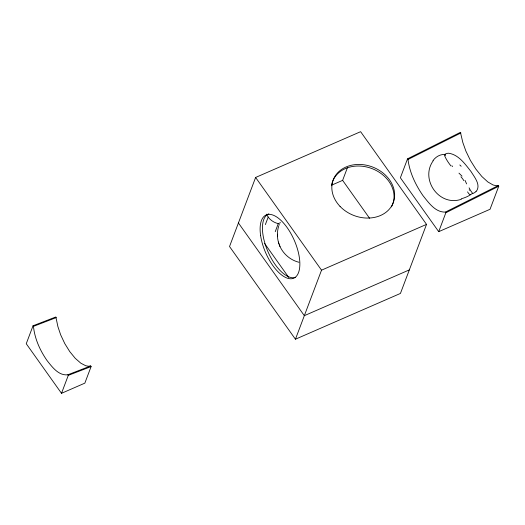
<?xml version="1.0" encoding="UTF-8"?>
<svg xmlns="http://www.w3.org/2000/svg" width="525" height="525" viewBox="0 0 525 525"><rect width="100%" height="100%" fill="white"/><g stroke="black" fill="none" stroke-linecap="round" stroke-linejoin="round"><path stroke-width="0.79" d="M279.576 245.49C277.029 239.439 276.728 232.503 278.65 226.236M278.913 225.455L279.287 224.385M33.036 325.776L26.25 343.731L61.504 393.317L84.84 383.145L91.107 366.562L90.681 365.964L88.449 366.247L85.687 365.722L80.817 363.188L75.252 358.319L69.759 351.606L64.765 343.567L60.664 334.838L57.921 326.675L55.853 316.975L33.036 325.776L33.456 326.366C34.709 338.671 39.966 350.313 46.942 360.406C52.028 366.831 58.61 375.959 67.869 374.771L90.681 365.964M61.504 393.317L68.289 375.362L91.107 366.562M255.616 177.463L229.53 246.514L295.437 339.216L400.437 293.436L426.53 224.385L360.616 131.683L255.616 177.463L321.53 270.172L295.437 339.216M265.368 224.588L268.203 217.088M275.238 231.683L278.276 223.637L280.514 222.666M331.393 185.259L342.622 180.364L347.491 167.488M407.538 158.832L400.385 177.772L438.703 231.669L490.035 209.285L498.75 186.231L498.291 185.581L495.935 185.692L493.001 184.931L487.804 181.932L481.825 176.479L475.873 169.116L470.42 160.44L465.898 151.121L462.827 142.492L460.432 132.333L407.538 158.832L407.997 159.475C409.644 172.581 415.544 184.846 422.979 195.622C428.597 202.617 435.363 212.494 445.403 212.087L498.291 185.581M438.703 231.669L445.863 212.73L498.75 186.231M433.204 160.788C419.783 179.373 439.182 206.909 461.317 199.283M476.017 191.645C481.432 185.266 474.442 177.161 471.023 171.544C465.117 164.128 458.765 154.731 448.711 153.234A7.849 7.199 89.7 0 0 445.075 154.238M445.102 154.298L445.41 155.617M407.997 159.475L460.884 132.976M321.53 270.172L426.53 224.385M409.329 269.896L304.329 315.676L238.422 222.974M472.73 193.653L472.533 193.712M33.456 326.366L56.273 317.566M298.942 262.264C290.095 260.085 282.548 253.391 279.32 244.88M458.968 173.138L462.02 176.164M452.602 166.563L451.94 165.769M445.403 212.087L445.863 212.73M342.622 180.364L369.554 218.249M264.554 243.416L288.796 277.508M67.869 374.771L68.289 375.362M469.435 190.358L469.199 189.899M465.058 180.429L466.613 183.894M279.766 245.936L280.015 246.527M278.394 242.064L278.604 242.74M278.729 243.16L278.933 243.817M277.403 234.209L277.417 234.997M277.423 235.344L277.443 236.125M475.913 191.625A7.849 3.675 -15.1 0 1 472.927 193.476M432.994 160.611A16.537 15.113 85.5 0 1 444.892 154.35M472.165 193.554A16.446 7.206 -16 0 1 461.212 198.811M472.257 192.76A25.659 4.115 73.4 0 1 469.087 187.812M470.177 194.611A26.191 4.646 77.6 0 1 467.558 191.855M460.93 176.8A19.051 13.545 31.9 0 1 463.877 180.692M461.147 166.261A26.191 1.588 44.1 0 1 459.821 164.981M450.955 165.952A25.659 10.211 45 0 1 444.399 155.138M295.693 277.325A34.486 15.599 66.4 0 1 267.638 250.911A34.486 15.599 66.4 0 1 268.925 213.78M331.492 185.758A32.11 25.974 20.7 0 1 370.978 168.223A32.11 25.974 20.7 0 1 391.447 206.863M278.276 223.637A14.628 11.832 20.7 0 1 266.628 214.174M260.577 235.325A34.486 15.599 66.4 0 0 293.357 278.342A34.486 15.599 66.4 0 0 285.994 226.045A34.486 15.599 66.4 0 0 260.577 235.325M340.036 206.384A32.11 25.974 20.7 0 0 393.173 202.873A32.11 25.974 20.7 0 0 356.508 164.515A32.11 25.974 20.7 0 0 340.036 206.384"/></g></svg>
